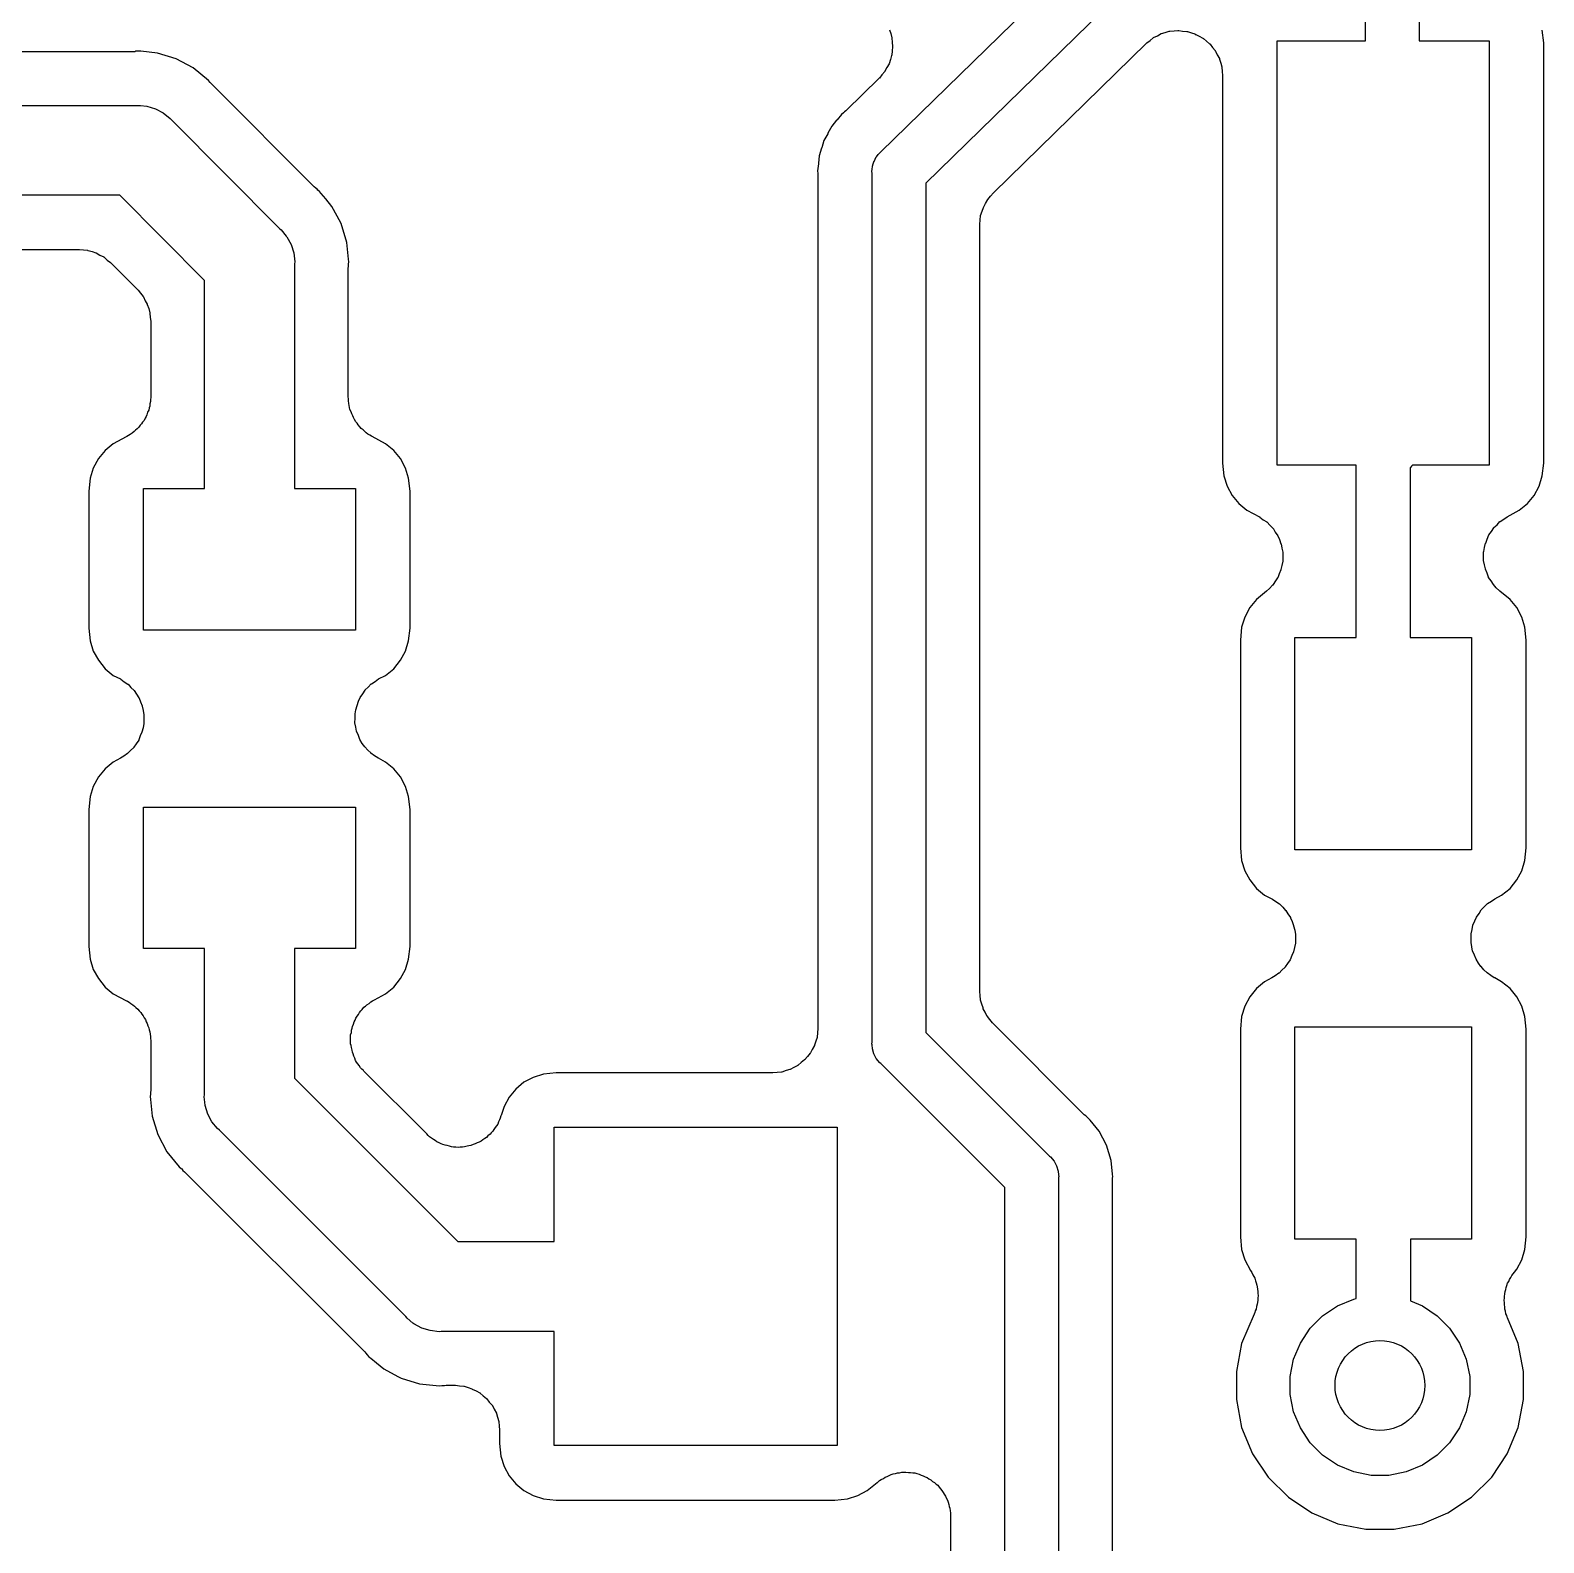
# Model space of a CAD drawing. Extents: x 98.9 to 141.5, y -118.8 to -76.2.
# Drawn here: x 125.519 to 129.798, y -106.674 to -102.4 of the extents above; entities that cross this region are included whole.
import ezdxf

# ---------------------------------------------------------------- set-up
doc = ezdxf.new("R2010")
doc.units = 0
doc.layers.add('BLACK', color=7, linetype='CONTINUOUS')

msp = doc.modelspace()

# ---------------------------------------------------------------- linework, layer by layer
at = {"layer": 'BLACK', "linetype": 'CONTINUOUS'}
for p, q in [((127.924, -102.743), (129.074, -101.62)), ((129.201, -101.709), (128.051, -102.832)), ((129.294, -102.429), (129.294, -102.086)), ((129.446, -102.114), (129.446, -102.429)), ((127.948, -102.398), (127.952, -102.409)), ((127.952, -102.409), (127.955, -102.421)), ((127.955, -102.421), (127.955, -102.421)), ((127.955, -102.421), (127.955, -102.422)), ((127.955, -102.422), (127.956, -102.433)), ((127.956, -102.433), (127.957, -102.445)), ((128.676, -102.435), (128.685, -102.428)), ((128.685, -102.428), (128.694, -102.421)), ((128.694, -102.421), (128.695, -102.42)), ((128.695, -102.42), (128.706, -102.415)), ((128.695, -102.42), (128.695, -102.42)), ((128.706, -102.415), (128.716, -102.409)), ((128.716, -102.409), (128.717, -102.409)), ((128.717, -102.409), (128.728, -102.406)), ((128.717, -102.409), (128.717, -102.409)), ((128.728, -102.406), (128.739, -102.402)), ((128.739, -102.402), (128.74, -102.402)), ((128.74, -102.402), (128.741, -102.402)), ((128.741, -102.402), (128.753, -102.401)), ((128.753, -102.401), (128.764, -102.4)), ((128.764, -102.4), (128.765, -102.4)), ((128.765, -102.4), (128.766, -102.4)), ((128.766, -102.4), (128.777, -102.402)), ((128.777, -102.402), (128.789, -102.403)), ((128.789, -102.403), (128.79, -102.403)), ((128.79, -102.403), (128.791, -102.403)), ((128.791, -102.403), (128.802, -102.407)), ((128.802, -102.407), (128.812, -102.41)), ((128.812, -102.41), (128.813, -102.411)), ((128.813, -102.411), (128.814, -102.411)), ((128.814, -102.411), (128.824, -102.416)), ((128.824, -102.416), (128.834, -102.422)), ((128.834, -102.422), (128.835, -102.423)), ((128.835, -102.423), (128.836, -102.423)), ((128.836, -102.423), (128.845, -102.43)), ((128.845, -102.43), (128.853, -102.438)), ((129.044, -103.629), (129.044, -102.429)), ((129.044, -102.429), (129.294, -102.429)), ((129.446, -102.429), (129.644, -102.429)), ((129.644, -102.429), (129.644, -103.629)), ((129.798, -102.435), (129.794, -102.399)), ((125.804, -102.46), (124.524, -102.46)), ((125.81, -102.46), (125.804, -102.46)), ((125.815, -102.46), (125.81, -102.46)), ((125.817, -102.459), (125.815, -102.46)), ((125.824, -102.459), (125.817, -102.459)), ((125.832, -102.459), (125.824, -102.459)), ((125.879, -102.464), (125.832, -102.459)), ((125.832, -102.459), (125.832, -102.459)), ((125.932, -102.48), (125.879, -102.464)), ((127.954, -102.471), (127.951, -102.482)), ((127.955, -102.47), (127.954, -102.471)), ((127.956, -102.458), (127.955, -102.47)), ((127.955, -102.47), (127.955, -102.47)), ((127.957, -102.446), (127.956, -102.458)), ((127.957, -102.445), (127.957, -102.446)), ((127.957, -102.446), (127.957, -102.446)), ((128.242, -102.859), (128.675, -102.436)), ((128.675, -102.436), (128.676, -102.435)), ((128.853, -102.438), (128.854, -102.438)), ((128.854, -102.438), (128.855, -102.439)), ((128.855, -102.439), (128.862, -102.448)), ((128.862, -102.448), (128.869, -102.457)), ((128.869, -102.457), (128.869, -102.458)), ((128.869, -102.458), (128.87, -102.459)), ((128.87, -102.459), (128.875, -102.469)), ((128.875, -102.469), (128.881, -102.479)), ((129.798, -103.623), (129.798, -102.435)), ((125.98, -102.506), (125.932, -102.48)), ((126.023, -102.541), (125.98, -102.506)), ((127.935, -102.516), (127.927, -102.525)), ((127.941, -102.505), (127.935, -102.515)), ((127.935, -102.515), (127.935, -102.516)), ((127.935, -102.516), (127.935, -102.516)), ((127.947, -102.494), (127.941, -102.505)), ((127.951, -102.482), (127.947, -102.494)), ((127.947, -102.494), (127.947, -102.494)), ((127.947, -102.494), (127.947, -102.494)), ((128.881, -102.479), (128.881, -102.48)), ((128.881, -102.48), (128.881, -102.481)), ((128.881, -102.481), (128.885, -102.492)), ((128.885, -102.492), (128.888, -102.503)), ((128.888, -102.503), (128.888, -102.503)), ((128.888, -102.503), (128.888, -102.504)), ((128.888, -102.504), (128.889, -102.516)), ((128.889, -102.516), (128.89, -102.527)), ((126.028, -102.547), (126.023, -102.541)), ((126.032, -102.551), (126.028, -102.547)), ((126.035, -102.555), (126.032, -102.551)), ((126.036, -102.556), (126.035, -102.555)), ((126.322, -102.842), (126.036, -102.556)), ((127.919, -102.535), (127.826, -102.626)), ((127.92, -102.535), (127.919, -102.535)), ((127.919, -102.535), (127.919, -102.535)), ((127.927, -102.525), (127.92, -102.535)), ((128.89, -102.527), (128.89, -103.623)), ((124.244, -102.612), (125.818, -102.612)), ((125.818, -102.612), (125.824, -102.612)), ((125.824, -102.612), (125.831, -102.612)), ((125.831, -102.612), (125.849, -102.614)), ((125.849, -102.614), (125.873, -102.622)), ((125.873, -102.622), (125.895, -102.633)), ((125.895, -102.633), (125.915, -102.649)), ((127.813, -102.638), (127.8, -102.653)), ((127.818, -102.633), (127.813, -102.638)), ((127.821, -102.63), (127.818, -102.633)), ((127.825, -102.627), (127.821, -102.63)), ((127.826, -102.626), (127.825, -102.627)), ((125.915, -102.649), (125.919, -102.654)), ((125.919, -102.654), (126.224, -102.96)), ((127.785, -102.671), (127.774, -102.69)), ((127.774, -102.69), (127.774, -102.692)), ((127.799, -102.654), (127.785, -102.671)), ((127.8, -102.653), (127.799, -102.654)), ((127.799, -102.654), (127.799, -102.654)), ((127.757, -102.732), (127.756, -102.733)), ((127.763, -102.711), (127.757, -102.732)), ((127.774, -102.692), (127.763, -102.711)), ((127.774, -102.692), (127.774, -102.692)), ((127.75, -102.754), (127.748, -102.775)), ((127.748, -102.775), (127.748, -102.777)), ((127.756, -102.733), (127.75, -102.754)), ((127.756, -102.733), (127.756, -102.733)), ((127.902, -102.777), (127.904, -102.771)), ((127.904, -102.771), (127.904, -102.77)), ((127.904, -102.77), (127.905, -102.77)), ((127.905, -102.77), (127.908, -102.764)), ((127.908, -102.764), (127.911, -102.757)), ((127.911, -102.757), (127.912, -102.757)), ((127.912, -102.757), (127.916, -102.751)), ((127.912, -102.757), (127.912, -102.757)), ((127.916, -102.751), (127.921, -102.746)), ((127.921, -102.746), (127.924, -102.743)), ((127.748, -102.777), (127.745, -102.797)), ((127.745, -102.797), (127.746, -102.804)), ((127.746, -102.804), (127.746, -102.806)), ((127.746, -102.806), (127.746, -102.811)), ((127.746, -102.811), (127.746, -102.815)), ((127.746, -102.815), (127.746, -105.219)), ((127.748, -102.777), (127.748, -102.777)), ((127.898, -102.799), (127.899, -102.792)), ((127.899, -102.803), (127.898, -102.799)), ((127.899, -102.792), (127.9, -102.785)), ((127.899, -105.26), (127.899, -102.803)), ((127.9, -102.784), (127.902, -102.777)), ((127.9, -102.785), (127.9, -102.784)), ((127.9, -102.785), (127.9, -102.785)), ((126.327, -102.846), (126.322, -102.842)), ((126.33, -102.849), (126.327, -102.846)), ((126.332, -102.851), (126.33, -102.849)), ((126.337, -102.855), (126.332, -102.851)), ((126.342, -102.861), (126.337, -102.855)), ((126.355, -102.876), (126.342, -102.861)), ((126.342, -102.861), (126.342, -102.861)), ((128.051, -102.832), (128.051, -105.232)), ((128.234, -102.868), (128.242, -102.859)), ((128.242, -102.859), (128.242, -102.859)), ((128.242, -102.859), (128.242, -102.859)), ((125.772, -102.866), (124.244, -102.866)), ((126.012, -103.107), (125.772, -102.866)), ((126.372, -102.898), (126.355, -102.876)), ((126.355, -102.876), (126.355, -102.876)), ((126.387, -102.925), (126.372, -102.898)), ((128.21, -102.911), (128.214, -102.9)), ((128.214, -102.9), (128.22, -102.889)), ((128.214, -102.9), (128.214, -102.9)), ((128.214, -102.9), (128.214, -102.9)), ((128.22, -102.889), (128.226, -102.878)), ((128.226, -102.878), (128.234, -102.868)), ((128.226, -102.878), (128.226, -102.878)), ((128.226, -102.878), (128.226, -102.878)), ((126.398, -102.946), (126.387, -102.925)), ((126.387, -102.925), (126.387, -102.925)), ((126.414, -102.999), (126.398, -102.946)), ((128.204, -102.948), (128.205, -102.936)), ((128.205, -102.936), (128.206, -102.923)), ((128.206, -102.923), (128.21, -102.911)), ((128.206, -102.923), (128.206, -102.923)), ((128.206, -102.923), (128.206, -102.923)), ((126.224, -102.96), (126.229, -102.964)), ((126.229, -102.964), (126.243, -102.981)), ((126.243, -102.981), (126.245, -102.983)), ((126.245, -102.983), (126.257, -103.005)), ((128.204, -102.95), (128.204, -102.948)), ((128.204, -102.948), (128.204, -102.948)), ((128.204, -102.948), (128.204, -102.948)), ((128.204, -105.116), (128.204, -102.95)), ((124.357, -103.019), (125.656, -103.019)), ((125.656, -103.019), (125.657, -103.019)), ((125.657, -103.019), (125.657, -103.019)), ((125.657, -103.019), (125.657, -103.019)), ((125.657, -103.019), (125.658, -103.019)), ((125.658, -103.019), (125.67, -103.02)), ((125.67, -103.02), (125.681, -103.021)), ((125.681, -103.021), (125.682, -103.022)), ((125.682, -103.022), (125.683, -103.022)), ((125.683, -103.022), (125.694, -103.025)), ((125.694, -103.025), (125.705, -103.029)), ((125.705, -103.029), (125.705, -103.029)), ((125.705, -103.029), (125.706, -103.029)), ((125.706, -103.029), (125.716, -103.035)), ((126.257, -103.005), (126.264, -103.029)), ((126.264, -103.029), (126.267, -103.054)), ((126.419, -103.046), (126.414, -102.999)), ((125.716, -103.035), (125.727, -103.04)), ((125.727, -103.04), (125.727, -103.041)), ((125.727, -103.041), (125.728, -103.041)), ((125.728, -103.041), (125.737, -103.049)), ((125.737, -103.049), (125.746, -103.056)), ((125.746, -103.056), (125.822, -103.132)), ((126.267, -103.054), (126.266, -103.06)), ((126.266, -103.06), (126.266, -103.695)), ((126.418, -103.072), (126.419, -103.067)), ((126.418, -103.074), (126.418, -103.072)), ((126.418, -103.436), (126.418, -103.074)), ((126.42, -103.054), (126.419, -103.046)), ((126.419, -103.046), (126.419, -103.046)), ((126.419, -103.061), (126.42, -103.054)), ((126.419, -103.067), (126.419, -103.061)), ((126.012, -103.695), (126.012, -103.107)), ((125.822, -103.132), (125.823, -103.133)), ((125.823, -103.133), (125.823, -103.133)), ((125.823, -103.133), (125.823, -103.133)), ((125.823, -103.133), (125.824, -103.134)), ((125.824, -103.134), (125.831, -103.143)), ((125.831, -103.143), (125.838, -103.152)), ((125.838, -103.152), (125.839, -103.153)), ((125.839, -103.153), (125.839, -103.153)), ((125.839, -103.153), (125.844, -103.164)), ((125.844, -103.164), (125.85, -103.174)), ((125.85, -103.174), (125.85, -103.174)), ((125.85, -103.174), (125.85, -103.175)), ((125.85, -103.175), (125.854, -103.186)), ((125.854, -103.186), (125.857, -103.198)), ((125.857, -103.198), (125.857, -103.198)), ((125.857, -103.198), (125.857, -103.199)), ((125.857, -103.199), (125.858, -103.211)), ((125.858, -103.211), (125.86, -103.222)), ((125.86, -103.222), (125.86, -103.436)), ((125.859, -103.449), (125.857, -103.455)), ((125.857, -103.455), (125.857, -103.462)), ((125.86, -103.437), (125.859, -103.443)), ((125.859, -103.443), (125.859, -103.449)), ((125.86, -103.436), (125.86, -103.437)), ((126.419, -103.441), (126.418, -103.436)), ((126.419, -103.447), (126.419, -103.441)), ((126.42, -103.454), (126.419, -103.447)), ((126.421, -103.46), (126.42, -103.454)), ((126.422, -103.466), (126.421, -103.46)), ((125.841, -103.502), (125.837, -103.507)), ((125.844, -103.496), (125.841, -103.502)), ((125.847, -103.491), (125.844, -103.496)), ((125.849, -103.486), (125.847, -103.491)), ((125.851, -103.479), (125.849, -103.486)), ((125.854, -103.473), (125.851, -103.479)), ((125.855, -103.467), (125.854, -103.473)), ((125.857, -103.462), (125.855, -103.467)), ((126.423, -103.471), (126.422, -103.466)), ((126.426, -103.478), (126.423, -103.471)), ((126.428, -103.484), (126.426, -103.478)), ((126.431, -103.489), (126.428, -103.484)), ((126.433, -103.494), (126.431, -103.489)), ((126.436, -103.5), (126.433, -103.494)), ((126.44, -103.506), (126.436, -103.5)), ((125.797, -103.545), (125.792, -103.548)), ((125.802, -103.542), (125.797, -103.545)), ((125.807, -103.538), (125.802, -103.542)), ((125.813, -103.534), (125.807, -103.538)), ((125.817, -103.53), (125.813, -103.534)), ((125.821, -103.526), (125.817, -103.53)), ((125.826, -103.521), (125.821, -103.526)), ((125.83, -103.516), (125.826, -103.521)), ((125.834, -103.512), (125.83, -103.516)), ((125.837, -103.507), (125.834, -103.512)), ((126.443, -103.51), (126.44, -103.506)), ((126.446, -103.515), (126.443, -103.51)), ((126.451, -103.52), (126.446, -103.515)), ((126.455, -103.525), (126.451, -103.52)), ((126.46, -103.529), (126.455, -103.525)), ((126.464, -103.533), (126.46, -103.529)), ((126.469, -103.537), (126.464, -103.533)), ((126.474, -103.541), (126.469, -103.537)), ((126.479, -103.544), (126.474, -103.541)), ((126.484, -103.547), (126.479, -103.544)), ((125.731, -103.587), (125.712, -103.61)), ((125.754, -103.568), (125.731, -103.587)), ((125.79, -103.549), (125.754, -103.568)), ((125.792, -103.548), (125.79, -103.549)), ((126.486, -103.548), (126.484, -103.547)), ((126.524, -103.568), (126.486, -103.548)), ((126.486, -103.548), (126.486, -103.548)), ((126.547, -103.587), (126.524, -103.568)), ((126.566, -103.61), (126.547, -103.587)), ((125.712, -103.61), (125.697, -103.637)), ((126.58, -103.637), (126.566, -103.61)), ((128.89, -103.623), (128.894, -103.659)), ((129.268, -103.629), (129.044, -103.629)), ((129.268, -104.116), (129.268, -103.629)), ((129.427, -103.629), (129.424, -103.632)), ((129.644, -103.629), (129.427, -103.629)), ((129.794, -103.659), (129.798, -103.623)), ((125.689, -103.665), (125.685, -103.702)), ((125.697, -103.637), (125.689, -103.665)), ((126.589, -103.665), (126.58, -103.637)), ((126.593, -103.702), (126.589, -103.665)), ((128.894, -103.659), (128.903, -103.688)), ((129.421, -103.635), (129.42, -103.636)), ((129.42, -103.636), (129.42, -104.116)), ((129.424, -103.632), (129.421, -103.635)), ((129.785, -103.688), (129.794, -103.659)), ((125.685, -103.702), (125.685, -104.089)), ((125.839, -104.095), (125.839, -103.695)), ((125.839, -103.695), (126.012, -103.695)), ((126.266, -103.695), (126.439, -103.695)), ((126.439, -103.695), (126.439, -104.095)), ((126.593, -104.089), (126.593, -103.702)), ((128.903, -103.688), (128.917, -103.714)), ((128.917, -103.714), (128.936, -103.737)), ((129.752, -103.737), (129.771, -103.714)), ((129.771, -103.714), (129.785, -103.688)), ((128.936, -103.737), (128.959, -103.756)), ((128.959, -103.756), (128.994, -103.775)), ((129.695, -103.775), (129.729, -103.756)), ((129.729, -103.756), (129.752, -103.737)), ((128.994, -103.775), (128.995, -103.775)), ((128.995, -103.775), (128.995, -103.775)), ((128.995, -103.775), (128.995, -103.775)), ((128.995, -103.775), (128.995, -103.776)), ((128.995, -103.776), (129.005, -103.783)), ((129.005, -103.783), (129.015, -103.789)), ((129.015, -103.789), (129.015, -103.79)), ((129.015, -103.79), (129.016, -103.79)), ((129.016, -103.79), (129.024, -103.798)), ((129.024, -103.798), (129.032, -103.807)), ((129.657, -103.805), (129.666, -103.797)), ((129.666, -103.797), (129.674, -103.788)), ((129.674, -103.788), (129.675, -103.788)), ((129.675, -103.788), (129.685, -103.781)), ((129.675, -103.788), (129.675, -103.788)), ((129.685, -103.781), (129.695, -103.775)), ((129.032, -103.807), (129.033, -103.807)), ((129.033, -103.807), (129.033, -103.807)), ((129.033, -103.807), (129.039, -103.818)), ((129.039, -103.818), (129.046, -103.828)), ((129.046, -103.828), (129.046, -103.828)), ((129.046, -103.828), (129.046, -103.828)), ((129.046, -103.828), (129.051, -103.839)), ((129.051, -103.839), (129.055, -103.851)), ((129.634, -103.849), (129.638, -103.838)), ((129.638, -103.838), (129.643, -103.826)), ((129.643, -103.826), (129.65, -103.816)), ((129.643, -103.826), (129.643, -103.826)), ((129.643, -103.826), (129.643, -103.826)), ((129.65, -103.816), (129.657, -103.806)), ((129.657, -103.806), (129.657, -103.805)), ((129.657, -103.806), (129.657, -103.806)), ((129.055, -103.851), (129.055, -103.851)), ((129.055, -103.851), (129.056, -103.851)), ((129.056, -103.851), (129.058, -103.863)), ((129.058, -103.863), (129.06, -103.875)), ((129.06, -103.875), (129.06, -103.875)), ((129.06, -103.875), (129.06, -103.876)), ((129.06, -103.876), (129.06, -103.888)), ((129.06, -103.888), (129.06, -103.9)), ((129.628, -103.874), (129.629, -103.873)), ((129.628, -103.886), (129.628, -103.874)), ((129.628, -103.898), (129.628, -103.886)), ((129.629, -103.873), (129.631, -103.861)), ((129.629, -103.873), (129.629, -103.873)), ((129.631, -103.861), (129.633, -103.849)), ((129.633, -103.849), (129.634, -103.849)), ((129.634, -103.849), (129.634, -103.849)), ((129.055, -103.925), (129.05, -103.936)), ((129.058, -103.912), (129.055, -103.924)), ((129.055, -103.924), (129.055, -103.924)), ((129.055, -103.924), (129.055, -103.925)), ((129.06, -103.9), (129.058, -103.912)), ((129.06, -103.9), (129.06, -103.9)), ((129.06, -103.9), (129.06, -103.9)), ((129.631, -103.91), (129.628, -103.898)), ((129.628, -103.898), (129.628, -103.898)), ((129.628, -103.898), (129.628, -103.898)), ((129.633, -103.922), (129.631, -103.91)), ((129.633, -103.923), (129.633, -103.922)), ((129.633, -103.922), (129.633, -103.922)), ((129.638, -103.934), (129.633, -103.923)), ((129.031, -103.968), (129.023, -103.977)), ((129.032, -103.968), (129.031, -103.968)), ((129.038, -103.958), (129.032, -103.968)), ((129.032, -103.968), (129.032, -103.968)), ((129.045, -103.947), (129.038, -103.958)), ((129.046, -103.947), (129.045, -103.947)), ((129.045, -103.947), (129.045, -103.947)), ((129.05, -103.936), (129.046, -103.947)), ((129.642, -103.945), (129.638, -103.934)), ((129.642, -103.946), (129.642, -103.945)), ((129.642, -103.945), (129.642, -103.945)), ((129.649, -103.956), (129.642, -103.946)), ((129.656, -103.966), (129.649, -103.956)), ((129.664, -103.975), (129.656, -103.966)), ((129.656, -103.966), (129.656, -103.966)), ((129.656, -103.966), (129.656, -103.966)), ((128.986, -104.008), (128.967, -104.031)), ((129.014, -103.985), (128.986, -104.008)), ((129.023, -103.977), (129.014, -103.985)), ((129.673, -103.984), (129.664, -103.975)), ((129.674, -103.985), (129.673, -103.984)), ((129.673, -103.984), (129.673, -103.984)), ((129.673, -103.984), (129.673, -103.984)), ((129.673, -103.984), (129.673, -103.984)), ((129.703, -104.008), (129.674, -103.985)), ((129.722, -104.031), (129.703, -104.008)), ((128.953, -104.058), (128.944, -104.087)), ((128.967, -104.031), (128.953, -104.058)), ((129.736, -104.058), (129.722, -104.031)), ((129.745, -104.087), (129.736, -104.058)), ((125.685, -104.089), (125.689, -104.125)), ((126.439, -104.095), (125.839, -104.095)), ((126.589, -104.125), (126.593, -104.089)), ((128.944, -104.087), (128.941, -104.123)), ((129.748, -104.123), (129.745, -104.087)), ((125.689, -104.125), (125.697, -104.154)), ((126.58, -104.154), (126.589, -104.125)), ((128.941, -104.123), (128.941, -104.71)), ((129.094, -104.716), (129.094, -104.116)), ((129.094, -104.116), (129.268, -104.116)), ((129.42, -104.116), (129.594, -104.116)), ((129.594, -104.116), (129.594, -104.716)), ((129.748, -104.71), (129.748, -104.123)), ((125.697, -104.154), (125.712, -104.18)), ((125.712, -104.18), (125.731, -104.204)), ((126.547, -104.204), (126.566, -104.18)), ((126.566, -104.18), (126.58, -104.154)), ((125.731, -104.204), (125.754, -104.223)), ((125.754, -104.223), (125.774, -104.233)), ((126.504, -104.233), (126.524, -104.223)), ((126.524, -104.223), (126.547, -104.204)), ((125.774, -104.233), (125.775, -104.234)), ((125.775, -104.234), (125.775, -104.234)), ((125.775, -104.234), (125.775, -104.234)), ((125.775, -104.234), (125.775, -104.234)), ((125.775, -104.234), (125.785, -104.241)), ((125.785, -104.241), (125.795, -104.248)), ((125.795, -104.248), (125.796, -104.248)), ((125.796, -104.248), (125.796, -104.248)), ((125.796, -104.248), (125.804, -104.257)), ((125.804, -104.257), (125.813, -104.266)), ((125.813, -104.266), (125.813, -104.266)), ((125.813, -104.266), (125.813, -104.266)), ((125.813, -104.266), (125.82, -104.276)), ((126.459, -104.275), (126.466, -104.265)), ((126.466, -104.264), (126.475, -104.256)), ((126.466, -104.265), (126.466, -104.264)), ((126.466, -104.264), (126.466, -104.264)), ((126.475, -104.256), (126.483, -104.247)), ((126.483, -104.247), (126.484, -104.247)), ((126.484, -104.247), (126.494, -104.24)), ((126.484, -104.247), (126.484, -104.247)), ((126.494, -104.24), (126.504, -104.233)), ((125.82, -104.276), (125.826, -104.286)), ((125.826, -104.286), (125.826, -104.287)), ((125.826, -104.287), (125.827, -104.287)), ((125.827, -104.287), (125.831, -104.298)), ((125.831, -104.298), (125.836, -104.309)), ((125.836, -104.309), (125.836, -104.309)), ((125.836, -104.309), (125.836, -104.31)), ((125.836, -104.31), (125.838, -104.322)), ((126.44, -104.32), (126.443, -104.308)), ((126.443, -104.308), (126.447, -104.296)), ((126.443, -104.308), (126.443, -104.308)), ((126.443, -104.308), (126.443, -104.308)), ((126.447, -104.296), (126.452, -104.285)), ((126.452, -104.285), (126.459, -104.275)), ((126.452, -104.285), (126.452, -104.285)), ((126.452, -104.285), (126.452, -104.285)), ((125.838, -104.322), (125.84, -104.334)), ((125.84, -104.334), (125.84, -104.334)), ((125.84, -104.334), (125.84, -104.334)), ((125.84, -104.334), (125.84, -104.346)), ((125.84, -104.346), (125.84, -104.358)), ((125.84, -104.358), (125.84, -104.359)), ((126.437, -104.357), (126.438, -104.344)), ((126.44, -104.369), (126.437, -104.357)), ((126.437, -104.357), (126.437, -104.357)), ((126.437, -104.357), (126.437, -104.357)), ((126.438, -104.332), (126.44, -104.32)), ((126.438, -104.344), (126.438, -104.332)), ((126.438, -104.332), (126.438, -104.332)), ((126.438, -104.332), (126.438, -104.332)), ((125.83, -104.394), (125.826, -104.405)), ((125.835, -104.383), (125.83, -104.394)), ((125.838, -104.371), (125.835, -104.383)), ((125.835, -104.383), (125.835, -104.383)), ((125.835, -104.383), (125.835, -104.383)), ((125.84, -104.359), (125.838, -104.371)), ((125.84, -104.359), (125.84, -104.359)), ((126.442, -104.381), (126.44, -104.369)), ((126.447, -104.393), (126.442, -104.381)), ((126.442, -104.381), (126.442, -104.381)), ((126.442, -104.381), (126.442, -104.381)), ((126.451, -104.404), (126.447, -104.393)), ((125.794, -104.444), (125.784, -104.451)), ((125.803, -104.435), (125.794, -104.444)), ((125.794, -104.444), (125.794, -104.444)), ((125.794, -104.444), (125.794, -104.444)), ((125.812, -104.427), (125.803, -104.435)), ((125.819, -104.416), (125.812, -104.426)), ((125.812, -104.426), (125.812, -104.426)), ((125.812, -104.426), (125.812, -104.427)), ((125.826, -104.406), (125.819, -104.416)), ((125.826, -104.405), (125.826, -104.406)), ((125.826, -104.406), (125.826, -104.406)), ((126.458, -104.415), (126.451, -104.404)), ((126.451, -104.404), (126.451, -104.404)), ((126.451, -104.404), (126.451, -104.404)), ((126.465, -104.425), (126.458, -104.415)), ((126.474, -104.434), (126.465, -104.425)), ((126.465, -104.425), (126.465, -104.425)), ((126.465, -104.425), (126.465, -104.425)), ((126.482, -104.442), (126.474, -104.434)), ((126.482, -104.443), (126.482, -104.442)), ((126.492, -104.45), (126.482, -104.443)), ((126.482, -104.443), (126.482, -104.443)), ((125.731, -104.487), (125.712, -104.51)), ((125.754, -104.468), (125.731, -104.487)), ((125.774, -104.457), (125.754, -104.468)), ((125.784, -104.451), (125.774, -104.457)), ((126.502, -104.456), (126.492, -104.45)), ((126.503, -104.457), (126.502, -104.456)), ((126.504, -104.457), (126.503, -104.457)), ((126.503, -104.457), (126.503, -104.457)), ((126.503, -104.457), (126.503, -104.457)), ((126.524, -104.468), (126.504, -104.457)), ((126.547, -104.487), (126.524, -104.468)), ((126.566, -104.51), (126.547, -104.487)), ((125.712, -104.51), (125.697, -104.537)), ((126.58, -104.537), (126.566, -104.51)), ((125.689, -104.565), (125.685, -104.602)), ((125.697, -104.537), (125.689, -104.565)), ((126.589, -104.565), (126.58, -104.537)), ((126.593, -104.602), (126.589, -104.565)), ((125.685, -104.602), (125.685, -104.989)), ((125.839, -104.995), (125.839, -104.595)), ((125.839, -104.595), (126.439, -104.595)), ((126.439, -104.595), (126.439, -104.995)), ((126.593, -104.989), (126.593, -104.602)), ((128.941, -104.71), (128.944, -104.746)), ((129.594, -104.716), (129.094, -104.716)), ((129.745, -104.746), (129.748, -104.71)), ((128.944, -104.746), (128.953, -104.775)), ((128.953, -104.775), (128.967, -104.801)), ((129.722, -104.801), (129.736, -104.775)), ((129.736, -104.775), (129.745, -104.746)), ((128.967, -104.801), (128.986, -104.825)), ((128.986, -104.825), (129.009, -104.844)), ((129.679, -104.844), (129.703, -104.825)), ((129.703, -104.825), (129.722, -104.801)), ((129.009, -104.844), (129.029, -104.854)), ((129.029, -104.854), (129.03, -104.855)), ((129.03, -104.855), (129.03, -104.855)), ((129.03, -104.855), (129.03, -104.855)), ((129.03, -104.855), (129.031, -104.855)), ((129.031, -104.855), (129.041, -104.862)), ((129.041, -104.862), (129.051, -104.869)), ((129.051, -104.869), (129.051, -104.869)), ((129.051, -104.869), (129.051, -104.869)), ((129.051, -104.869), (129.06, -104.878)), ((129.63, -104.877), (129.639, -104.868)), ((129.639, -104.868), (129.65, -104.861)), ((129.639, -104.868), (129.639, -104.868)), ((129.639, -104.868), (129.639, -104.868)), ((129.65, -104.861), (129.66, -104.854)), ((129.66, -104.854), (129.679, -104.844)), ((129.06, -104.878), (129.068, -104.887)), ((129.068, -104.887), (129.068, -104.887)), ((129.068, -104.887), (129.069, -104.887)), ((129.069, -104.887), (129.075, -104.897)), ((129.075, -104.897), (129.082, -104.907)), ((129.082, -104.907), (129.082, -104.908)), ((129.082, -104.908), (129.082, -104.908)), ((129.082, -104.908), (129.087, -104.919)), ((129.603, -104.917), (129.608, -104.906)), ((129.608, -104.906), (129.615, -104.896)), ((129.608, -104.906), (129.608, -104.906)), ((129.608, -104.906), (129.608, -104.906)), ((129.615, -104.896), (129.621, -104.886)), ((129.621, -104.886), (129.622, -104.885)), ((129.622, -104.885), (129.63, -104.877)), ((129.622, -104.885), (129.622, -104.885)), ((129.087, -104.919), (129.091, -104.93)), ((129.091, -104.93), (129.091, -104.931)), ((129.091, -104.931), (129.091, -104.931)), ((129.091, -104.931), (129.094, -104.943)), ((129.094, -104.943), (129.096, -104.955)), ((129.096, -104.955), (129.096, -104.955)), ((129.096, -104.955), (129.096, -104.955)), ((129.096, -104.955), (129.096, -104.967)), ((129.593, -104.953), (129.596, -104.941)), ((129.593, -104.966), (129.593, -104.953)), ((129.593, -104.953), (129.593, -104.953)), ((129.593, -104.953), (129.593, -104.953)), ((129.596, -104.941), (129.598, -104.929)), ((129.598, -104.929), (129.603, -104.917)), ((129.598, -104.929), (129.598, -104.929)), ((129.598, -104.929), (129.598, -104.929)), ((125.685, -104.989), (125.689, -105.025)), ((126.012, -104.995), (125.839, -104.995)), ((126.012, -105.408), (126.012, -104.995)), ((126.439, -104.995), (126.266, -104.995)), ((126.266, -104.995), (126.266, -105.361)), ((126.589, -105.025), (126.593, -104.989)), ((129.093, -104.992), (129.091, -105.004)), ((129.096, -104.98), (129.093, -104.992)), ((129.096, -104.967), (129.096, -104.979)), ((129.096, -104.979), (129.096, -104.98)), ((129.096, -104.98), (129.096, -104.98)), ((129.593, -104.978), (129.593, -104.966)), ((129.595, -104.99), (129.593, -104.978)), ((129.593, -104.978), (129.593, -104.978)), ((129.593, -104.978), (129.593, -104.978)), ((129.597, -105.002), (129.595, -104.99)), ((125.689, -105.025), (125.697, -105.054)), ((126.58, -105.054), (126.589, -105.025)), ((129.074, -105.037), (129.067, -105.047)), ((129.081, -105.027), (129.074, -105.037)), ((129.086, -105.015), (129.081, -105.027)), ((129.081, -105.027), (129.081, -105.027)), ((129.081, -105.027), (129.081, -105.027)), ((129.091, -105.004), (129.086, -105.015)), ((129.091, -105.004), (129.091, -105.004)), ((129.091, -105.004), (129.091, -105.004)), ((129.598, -105.002), (129.597, -105.002)), ((129.598, -105.003), (129.598, -105.002)), ((129.602, -105.014), (129.598, -105.003)), ((129.607, -105.025), (129.602, -105.014)), ((129.614, -105.036), (129.607, -105.025)), ((129.607, -105.025), (129.607, -105.025)), ((129.607, -105.025), (129.607, -105.025)), ((129.62, -105.046), (129.614, -105.036)), ((125.697, -105.054), (125.712, -105.08)), ((125.712, -105.08), (125.731, -105.104)), ((126.547, -105.104), (126.566, -105.08)), ((126.566, -105.08), (126.58, -105.054)), ((129.029, -105.078), (129.009, -105.089)), ((129.039, -105.072), (129.029, -105.078)), ((129.049, -105.065), (129.039, -105.072)), ((129.05, -105.065), (129.049, -105.065)), ((129.058, -105.056), (129.05, -105.065)), ((129.05, -105.065), (129.05, -105.065)), ((129.067, -105.048), (129.058, -105.056)), ((129.067, -105.047), (129.067, -105.047)), ((129.067, -105.047), (129.067, -105.048)), ((129.621, -105.046), (129.62, -105.046)), ((129.62, -105.046), (129.62, -105.046)), ((129.629, -105.055), (129.621, -105.046)), ((129.638, -105.064), (129.629, -105.055)), ((129.648, -105.071), (129.638, -105.064)), ((129.638, -105.064), (129.638, -105.064)), ((129.638, -105.064), (129.638, -105.064)), ((129.658, -105.078), (129.648, -105.071)), ((129.66, -105.078), (129.658, -105.078)), ((129.658, -105.078), (129.658, -105.078)), ((129.658, -105.078), (129.658, -105.078)), ((129.658, -105.078), (129.658, -105.078)), ((129.679, -105.089), (129.66, -105.078)), ((125.731, -105.104), (125.754, -105.123)), ((125.754, -105.123), (125.791, -105.143)), ((126.492, -105.14), (126.524, -105.123)), ((126.524, -105.123), (126.547, -105.104)), ((128.205, -105.128), (128.204, -105.116)), ((128.206, -105.14), (128.205, -105.128)), ((128.986, -105.108), (128.967, -105.131)), ((129.009, -105.089), (128.986, -105.108)), ((129.703, -105.108), (129.679, -105.089)), ((129.722, -105.131), (129.703, -105.108)), ((125.791, -105.143), (125.792, -105.143)), ((125.792, -105.143), (125.794, -105.144)), ((125.794, -105.144), (125.799, -105.147)), ((125.799, -105.147), (125.804, -105.15)), ((125.804, -105.15), (125.809, -105.154)), ((125.809, -105.154), (125.814, -105.158)), ((125.814, -105.158), (125.818, -105.162)), ((125.818, -105.162), (125.823, -105.166)), ((125.823, -105.166), (125.827, -105.171)), ((125.827, -105.171), (125.832, -105.176)), ((126.45, -105.176), (126.454, -105.171)), ((126.454, -105.171), (126.458, -105.167)), ((126.458, -105.167), (126.462, -105.161)), ((126.462, -105.161), (126.467, -105.158)), ((126.467, -105.158), (126.471, -105.154)), ((126.471, -105.154), (126.477, -105.15)), ((126.477, -105.15), (126.482, -105.146)), ((126.482, -105.146), (126.487, -105.143)), ((126.487, -105.143), (126.492, -105.14)), ((128.206, -105.141), (128.206, -105.14)), ((128.206, -105.14), (128.206, -105.14)), ((128.209, -105.152), (128.206, -105.141)), ((128.213, -105.163), (128.209, -105.152)), ((128.213, -105.164), (128.213, -105.163)), ((128.213, -105.165), (128.213, -105.164)), ((128.219, -105.175), (128.213, -105.165)), ((128.953, -105.158), (128.944, -105.187)), ((128.967, -105.131), (128.953, -105.158)), ((129.736, -105.158), (129.722, -105.131)), ((129.745, -105.187), (129.736, -105.158)), ((125.832, -105.176), (125.835, -105.18)), ((125.835, -105.18), (125.838, -105.185)), ((125.838, -105.185), (125.841, -105.191)), ((125.841, -105.191), (125.845, -105.196)), ((125.845, -105.196), (125.847, -105.202)), ((125.847, -105.202), (125.85, -105.207)), ((125.85, -105.207), (125.852, -105.213)), ((125.852, -105.213), (125.854, -105.219)), ((126.43, -105.215), (126.433, -105.209)), ((126.433, -105.209), (126.435, -105.202)), ((126.435, -105.202), (126.438, -105.197)), ((126.438, -105.197), (126.44, -105.192)), ((126.44, -105.192), (126.443, -105.186)), ((126.443, -105.186), (126.447, -105.181)), ((126.447, -105.181), (126.45, -105.176)), ((128.224, -105.185), (128.219, -105.175)), ((128.225, -105.186), (128.224, -105.185)), ((128.225, -105.187), (128.225, -105.186)), ((128.232, -105.196), (128.225, -105.187)), ((128.24, -105.205), (128.232, -105.196)), ((128.24, -105.206), (128.24, -105.205)), ((128.241, -105.206), (128.24, -105.206)), ((128.24, -105.206), (128.24, -105.206)), ((128.499, -105.465), (128.241, -105.206)), ((128.241, -105.206), (128.241, -105.206)), ((128.944, -105.187), (128.941, -105.223)), ((129.748, -105.223), (129.745, -105.187)), ((125.854, -105.219), (125.855, -105.225)), ((125.855, -105.225), (125.857, -105.23)), ((125.857, -105.23), (125.858, -105.237)), ((125.858, -105.237), (125.859, -105.244)), ((125.859, -105.244), (125.859, -105.249)), ((125.859, -105.249), (125.86, -105.255)), ((125.86, -105.255), (125.86, -105.394)), ((126.425, -105.239), (126.427, -105.232)), ((126.425, -105.245), (126.425, -105.239)), ((126.425, -105.251), (126.425, -105.245)), ((126.425, -105.257), (126.425, -105.251)), ((126.425, -105.264), (126.425, -105.257)), ((126.427, -105.226), (126.429, -105.22)), ((126.427, -105.232), (126.427, -105.226)), ((126.429, -105.22), (126.43, -105.215)), ((127.74, -105.257), (127.736, -105.268)), ((127.744, -105.246), (127.74, -105.257)), ((127.745, -105.233), (127.744, -105.245)), ((127.744, -105.245), (127.744, -105.245)), ((127.744, -105.245), (127.744, -105.246)), ((127.746, -105.221), (127.745, -105.233)), ((127.746, -105.219), (127.746, -105.22)), ((127.746, -105.22), (127.746, -105.22)), ((127.746, -105.22), (127.746, -105.22)), ((127.746, -105.22), (127.746, -105.221)), ((128.051, -105.232), (128.401, -105.582)), ((128.941, -105.223), (128.941, -105.81)), ((129.094, -105.816), (129.094, -105.216)), ((129.094, -105.216), (129.594, -105.216)), ((129.594, -105.216), (129.594, -105.816)), ((129.748, -105.81), (129.748, -105.223)), ((126.426, -105.269), (126.425, -105.264)), ((126.427, -105.275), (126.426, -105.269)), ((126.429, -105.282), (126.427, -105.275)), ((126.43, -105.288), (126.429, -105.282)), ((126.432, -105.293), (126.43, -105.288)), ((126.434, -105.299), (126.432, -105.293)), ((126.437, -105.305), (126.434, -105.299)), ((127.717, -105.3), (127.709, -105.309)), ((127.724, -105.291), (127.717, -105.3)), ((127.725, -105.29), (127.724, -105.291)), ((127.724, -105.291), (127.724, -105.291)), ((127.73, -105.28), (127.725, -105.29)), ((127.736, -105.269), (127.73, -105.28)), ((127.736, -105.268), (127.736, -105.269)), ((127.736, -105.269), (127.736, -105.269)), ((127.898, -105.264), (127.899, -105.26)), ((127.899, -105.267), (127.898, -105.264)), ((127.9, -105.278), (127.899, -105.267)), ((127.899, -105.267), (127.899, -105.267)), ((127.904, -105.293), (127.9, -105.278)), ((127.911, -105.306), (127.904, -105.293)), ((126.439, -105.311), (126.437, -105.305)), ((126.442, -105.316), (126.439, -105.311)), ((126.445, -105.321), (126.442, -105.316)), ((126.449, -105.326), (126.445, -105.321)), ((126.453, -105.332), (126.449, -105.326)), ((126.457, -105.336), (126.453, -105.332)), ((126.461, -105.34), (126.457, -105.336)), ((126.462, -105.342), (126.461, -105.34)), ((126.64, -105.519), (126.462, -105.342)), ((127.656, -105.34), (127.644, -105.344)), ((127.667, -105.337), (127.656, -105.34)), ((127.668, -105.337), (127.667, -105.337)), ((127.667, -105.337), (127.667, -105.337)), ((127.678, -105.331), (127.668, -105.337)), ((127.689, -105.326), (127.678, -105.331)), ((127.69, -105.325), (127.689, -105.325)), ((127.689, -105.325), (127.689, -105.326)), ((127.699, -105.317), (127.69, -105.325)), ((127.708, -105.31), (127.699, -105.317)), ((127.709, -105.31), (127.708, -105.31)), ((127.709, -105.309), (127.709, -105.31)), ((127.921, -105.318), (127.911, -105.306)), ((127.924, -105.32), (127.921, -105.318)), ((128.274, -105.67), (127.924, -105.32)), ((126.266, -105.361), (126.728, -105.823)), ((126.915, -105.373), (126.892, -105.392)), ((126.941, -105.359), (126.915, -105.373)), ((126.97, -105.35), (126.941, -105.359)), ((127.006, -105.346), (126.97, -105.35)), ((127.619, -105.346), (127.006, -105.346)), ((127.631, -105.345), (127.619, -105.346)), ((127.643, -105.344), (127.631, -105.345)), ((127.644, -105.344), (127.643, -105.344)), ((127.644, -105.344), (127.644, -105.344)), ((125.859, -105.406), (125.858, -105.414)), ((125.858, -105.414), (125.859, -105.421)), ((125.86, -105.396), (125.859, -105.401)), ((125.859, -105.401), (125.859, -105.406)), ((125.859, -105.421), (125.859, -105.422)), ((125.859, -105.422), (125.864, -105.469)), ((125.86, -105.394), (125.86, -105.396)), ((126.011, -105.414), (126.012, -105.408)), ((126.013, -105.429), (126.011, -105.414)), ((126.873, -105.415), (126.859, -105.441)), ((126.892, -105.392), (126.873, -105.415)), ((125.864, -105.469), (125.88, -105.521)), ((126.014, -105.439), (126.013, -105.429)), ((126.021, -105.463), (126.014, -105.439)), ((126.033, -105.485), (126.021, -105.463)), ((126.85, -105.468), (126.848, -105.474)), ((126.851, -105.467), (126.85, -105.468)), ((126.859, -105.441), (126.851, -105.467)), ((128.503, -105.468), (128.499, -105.465)), ((128.507, -105.472), (128.503, -105.468)), ((126.049, -105.504), (126.033, -105.485)), ((126.054, -105.508), (126.049, -105.504)), ((126.581, -106.035), (126.054, -105.508)), ((126.827, -105.511), (126.822, -105.516)), ((126.83, -105.506), (126.827, -105.511)), ((126.834, -105.501), (126.83, -105.506)), ((126.837, -105.496), (126.834, -105.501)), ((126.841, -105.491), (126.837, -105.496)), ((126.843, -105.485), (126.841, -105.491)), ((126.846, -105.479), (126.843, -105.485)), ((126.848, -105.474), (126.846, -105.479)), ((127, -105.823), (127, -105.5)), ((127, -105.5), (127.8, -105.5)), ((127.8, -105.5), (127.8, -106.4)), ((128.509, -105.473), (128.507, -105.472)), ((128.512, -105.476), (128.509, -105.473)), ((128.516, -105.48), (128.512, -105.476)), ((128.541, -105.511), (128.516, -105.48)), ((128.516, -105.48), (128.516, -105.48)), ((128.562, -105.551), (128.541, -105.511)), ((125.88, -105.521), (125.905, -105.57)), ((126.644, -105.523), (126.64, -105.519)), ((126.648, -105.527), (126.644, -105.523)), ((126.654, -105.531), (126.648, -105.527)), ((126.659, -105.535), (126.654, -105.531)), ((126.664, -105.538), (126.659, -105.535)), ((126.669, -105.541), (126.664, -105.538)), ((126.675, -105.544), (126.669, -105.541)), ((126.681, -105.547), (126.675, -105.544)), ((126.686, -105.549), (126.681, -105.547)), ((126.692, -105.551), (126.686, -105.549)), ((126.698, -105.552), (126.692, -105.551)), ((126.704, -105.554), (126.698, -105.552)), ((126.71, -105.555), (126.704, -105.554)), ((126.716, -105.556), (126.71, -105.555)), ((126.722, -105.556), (126.716, -105.556)), ((126.729, -105.557), (126.722, -105.556)), ((126.735, -105.556), (126.729, -105.557)), ((126.741, -105.556), (126.735, -105.556)), ((126.747, -105.555), (126.741, -105.556)), ((126.754, -105.554), (126.747, -105.555)), ((126.759, -105.553), (126.754, -105.554)), ((126.765, -105.552), (126.759, -105.553)), ((126.771, -105.549), (126.765, -105.552)), ((126.777, -105.547), (126.771, -105.549)), ((126.783, -105.544), (126.777, -105.547)), ((126.788, -105.542), (126.783, -105.544)), ((126.794, -105.539), (126.788, -105.542)), ((126.799, -105.536), (126.794, -105.539)), ((126.804, -105.532), (126.799, -105.536)), ((126.809, -105.529), (126.804, -105.532)), ((126.813, -105.524), (126.809, -105.529)), ((126.819, -105.52), (126.813, -105.524)), ((126.822, -105.516), (126.819, -105.52)), ((128.575, -105.594), (128.562, -105.551)), ((125.905, -105.57), (125.94, -105.612)), ((128.401, -105.582), (128.404, -105.584)), ((128.404, -105.584), (128.414, -105.596)), ((128.414, -105.596), (128.421, -105.609)), ((128.579, -105.633), (128.575, -105.594)), ((125.94, -105.612), (125.946, -105.617)), ((125.946, -105.617), (125.948, -105.618)), ((125.948, -105.618), (125.951, -105.622)), ((125.951, -105.622), (125.955, -105.626)), ((125.955, -105.626), (126.463, -106.133)), ((128.421, -105.609), (128.425, -105.624)), ((128.425, -105.624), (128.426, -105.635)), ((128.426, -105.635), (128.427, -105.639)), ((128.427, -105.639), (128.426, -105.642)), ((128.426, -105.642), (128.426, -107.5)), ((128.579, -105.634), (128.579, -105.633)), ((128.58, -105.639), (128.579, -105.634)), ((128.579, -105.644), (128.58, -105.639)), ((128.274, -107.5), (128.274, -105.67)), ((128.579, -105.649), (128.579, -105.644)), ((128.579, -105.654), (128.579, -105.649)), ((128.579, -105.656), (128.579, -105.654)), ((128.579, -107.219), (128.579, -105.656)), ((128.941, -105.81), (128.944, -105.846)), ((129.745, -105.846), (129.748, -105.81)), ((126.728, -105.823), (127, -105.823)), ((128.944, -105.846), (128.953, -105.875)), ((129.268, -105.816), (129.094, -105.816)), ((129.268, -105.984), (129.268, -105.816)), ((129.594, -105.816), (129.421, -105.816)), ((129.421, -105.816), (129.421, -105.991)), ((129.736, -105.875), (129.745, -105.846)), ((128.953, -105.875), (128.969, -105.905)), ((129.722, -105.901), (129.736, -105.875)), ((128.969, -105.905), (128.969, -105.905)), ((128.969, -105.905), (128.973, -105.911)), ((128.973, -105.911), (128.976, -105.917)), ((128.976, -105.917), (128.978, -105.922)), ((128.978, -105.922), (128.981, -105.927)), ((128.981, -105.927), (128.983, -105.934)), ((128.983, -105.934), (128.985, -105.94)), ((128.985, -105.94), (128.987, -105.946)), ((129.694, -105.947), (129.696, -105.941)), ((129.696, -105.941), (129.699, -105.936)), ((129.699, -105.936), (129.701, -105.93)), ((129.701, -105.93), (129.705, -105.925)), ((129.705, -105.925), (129.708, -105.919)), ((129.708, -105.919), (129.712, -105.914)), ((129.712, -105.914), (129.715, -105.91)), ((129.715, -105.91), (129.722, -105.901)), ((128.987, -105.946), (128.988, -105.951)), ((128.988, -105.951), (128.989, -105.958)), ((128.989, -105.958), (128.99, -105.964)), ((128.99, -105.964), (128.99, -105.97)), ((128.99, -105.97), (128.991, -105.976)), ((128.991, -105.976), (128.99, -105.983)), ((128.99, -105.983), (128.99, -105.989)), ((129.261, -105.986), (129.268, -105.984)), ((129.686, -105.989), (129.687, -105.983)), ((129.687, -105.978), (129.688, -105.971)), ((129.687, -105.983), (129.687, -105.978)), ((129.688, -105.971), (129.689, -105.964)), ((129.689, -105.964), (129.691, -105.959)), ((129.691, -105.959), (129.692, -105.953)), ((129.692, -105.953), (129.694, -105.947)), ((128.981, -106.024), (128.979, -106.028)), ((128.982, -106.019), (128.981, -106.024)), ((128.985, -106.014), (128.982, -106.019)), ((128.986, -106.007), (128.985, -106.014)), ((128.988, -106), (128.986, -106.007)), ((128.989, -105.995), (128.988, -106)), ((128.99, -105.989), (128.989, -105.995)), ((129.173, -106.033), (129.215, -106.005)), ((129.215, -106.005), (129.261, -105.986)), ((129.421, -105.991), (129.455, -106.005)), ((129.455, -106.005), (129.497, -106.033)), ((129.687, -105.996), (129.686, -105.989)), ((129.687, -106.002), (129.687, -105.996)), ((129.688, -106.008), (129.687, -106.002)), ((129.688, -106.014), (129.688, -106.008)), ((129.69, -106.02), (129.688, -106.014)), ((129.691, -106.027), (129.69, -106.02)), ((129.694, -106.032), (129.691, -106.027)), ((126.585, -106.04), (126.581, -106.035)), ((126.601, -106.054), (126.585, -106.04)), ((126.604, -106.056), (126.601, -106.054)), ((126.626, -106.068), (126.604, -106.056)), ((126.65, -106.075), (126.626, -106.068)), ((128.979, -106.028), (128.944, -106.111)), ((129.11, -106.11), (129.138, -106.068)), ((129.138, -106.068), (129.173, -106.033)), ((129.497, -106.033), (129.532, -106.068)), ((129.532, -106.068), (129.56, -106.11)), ((129.695, -106.037), (129.694, -106.032)), ((129.696, -106.039), (129.695, -106.037)), ((129.726, -106.111), (129.696, -106.039)), ((126.675, -106.078), (126.65, -106.075)), ((126.681, -106.077), (126.675, -106.078)), ((127, -106.077), (126.681, -106.077)), ((127, -106.4), (127, -106.077)), ((128.944, -106.111), (128.929, -106.19)), ((129.091, -106.156), (129.11, -106.11)), ((129.56, -106.11), (129.579, -106.156)), ((129.741, -106.19), (129.726, -106.111)), ((126.463, -106.133), (126.465, -106.135)), ((126.465, -106.135), (126.468, -106.139)), ((126.468, -106.139), (126.472, -106.143)), ((126.472, -106.143), (126.476, -106.149)), ((126.476, -106.149), (126.482, -106.153)), ((126.482, -106.153), (126.482, -106.153)), ((126.482, -106.153), (126.498, -106.166)), ((126.498, -106.166), (126.498, -106.166)), ((126.498, -106.166), (126.519, -106.183)), ((126.519, -106.183), (126.558, -106.205)), ((128.929, -106.19), (128.929, -106.27)), ((129.081, -106.205), (129.091, -106.156)), ((129.579, -106.156), (129.589, -106.205)), ((129.741, -106.27), (129.741, -106.19)), ((126.558, -106.205), (126.568, -106.209)), ((126.568, -106.209), (126.62, -106.225)), ((126.62, -106.225), (126.667, -106.23)), ((126.667, -106.23), (126.667, -106.23)), ((126.667, -106.23), (126.675, -106.231)), ((126.675, -106.231), (126.683, -106.23)), ((126.683, -106.23), (126.684, -106.23)), ((126.684, -106.23), (126.69, -106.23)), ((126.69, -106.23), (126.695, -106.229)), ((126.695, -106.229), (126.719, -106.229)), ((126.719, -106.229), (126.72, -106.229)), ((126.72, -106.229), (126.72, -106.229)), ((126.72, -106.229), (126.72, -106.229)), ((126.72, -106.229), (126.721, -106.229)), ((126.721, -106.229), (126.733, -106.231)), ((126.733, -106.231), (126.745, -106.232)), ((126.745, -106.232), (126.745, -106.232)), ((126.745, -106.232), (126.746, -106.232)), ((126.746, -106.232), (126.757, -106.236)), ((126.757, -106.236), (126.768, -106.239)), ((126.768, -106.239), (126.769, -106.24)), ((126.769, -106.24), (126.769, -106.24)), ((126.769, -106.24), (126.78, -106.245)), ((129.081, -106.255), (129.081, -106.205)), ((129.589, -106.205), (129.589, -106.255)), ((126.78, -106.245), (126.79, -106.251)), ((126.79, -106.251), (126.791, -106.251)), ((126.791, -106.251), (126.791, -106.252)), ((126.791, -106.252), (126.8, -106.259)), ((126.8, -106.259), (126.809, -106.267)), ((126.809, -106.267), (126.81, -106.267)), ((126.81, -106.267), (126.81, -106.268)), ((126.81, -106.268), (126.817, -106.277)), ((126.817, -106.277), (126.825, -106.286)), ((128.929, -106.27), (128.944, -106.349)), ((129.091, -106.304), (129.081, -106.255)), ((129.589, -106.255), (129.579, -106.304)), ((129.726, -106.349), (129.741, -106.27)), ((126.825, -106.286), (126.825, -106.287)), ((126.825, -106.287), (126.826, -106.287)), ((126.826, -106.287), (126.831, -106.297)), ((126.831, -106.297), (126.837, -106.308)), ((126.837, -106.308), (126.837, -106.308)), ((126.837, -106.308), (126.837, -106.309)), ((126.837, -106.309), (126.84, -106.32)), ((126.84, -106.32), (126.844, -106.332)), ((129.11, -106.35), (129.091, -106.304)), ((129.579, -106.304), (129.56, -106.35)), ((126.844, -106.332), (126.844, -106.332)), ((126.844, -106.332), (126.844, -106.333)), ((126.844, -106.333), (126.845, -106.344)), ((126.845, -106.344), (126.846, -106.356)), ((126.846, -106.356), (126.846, -106.394)), ((128.944, -106.349), (128.975, -106.423)), ((129.138, -106.392), (129.11, -106.35)), ((129.56, -106.35), (129.532, -106.392)), ((129.695, -106.423), (129.726, -106.349)), ((126.846, -106.394), (126.85, -106.43)), ((127.8, -106.4), (127, -106.4)), ((129.173, -106.427), (129.138, -106.392)), ((129.532, -106.392), (129.497, -106.427)), ((126.85, -106.43), (126.859, -106.459)), ((128.975, -106.423), (129.019, -106.489)), ((129.215, -106.455), (129.173, -106.427)), ((129.261, -106.474), (129.215, -106.455)), ((129.455, -106.455), (129.409, -106.474)), ((129.497, -106.427), (129.455, -106.455)), ((129.651, -106.489), (129.695, -106.423)), ((126.859, -106.459), (126.873, -106.485)), ((126.873, -106.485), (126.892, -106.508)), ((127.92, -106.499), (127.925, -106.496)), ((127.925, -106.496), (127.931, -106.493)), ((127.931, -106.493), (127.936, -106.489)), ((127.936, -106.489), (127.942, -106.487)), ((127.942, -106.487), (127.947, -106.484)), ((127.947, -106.484), (127.953, -106.482)), ((127.953, -106.482), (127.959, -106.48)), ((127.959, -106.48), (127.965, -106.479)), ((127.965, -106.479), (127.971, -106.477)), ((127.971, -106.477), (127.977, -106.477)), ((127.977, -106.477), (127.983, -106.475)), ((127.983, -106.475), (127.989, -106.475)), ((127.989, -106.475), (127.995, -106.475)), ((127.995, -106.475), (128.002, -106.476)), ((128.002, -106.476), (128.008, -106.476)), ((128.008, -106.476), (128.014, -106.477)), ((128.014, -106.477), (128.02, -106.477)), ((128.02, -106.477), (128.026, -106.479)), ((128.026, -106.479), (128.032, -106.481)), ((128.032, -106.481), (128.038, -106.483)), ((128.038, -106.483), (128.044, -106.485)), ((128.044, -106.485), (128.049, -106.488)), ((128.049, -106.488), (128.055, -106.49)), ((128.055, -106.49), (128.06, -106.494)), ((128.06, -106.494), (128.065, -106.497)), ((128.065, -106.497), (128.07, -106.501)), ((129.019, -106.489), (129.076, -106.546)), ((129.31, -106.484), (129.261, -106.474)), ((129.36, -106.484), (129.31, -106.484)), ((129.409, -106.474), (129.36, -106.484)), ((129.594, -106.546), (129.651, -106.489)), ((126.892, -106.508), (126.915, -106.527)), ((126.915, -106.527), (126.941, -106.541)), ((127.859, -106.541), (127.885, -106.527)), ((127.885, -106.527), (127.914, -106.504)), ((127.914, -106.504), (127.915, -106.503)), ((127.915, -106.503), (127.92, -106.499)), ((128.07, -106.501), (128.076, -106.504)), ((128.076, -106.504), (128.08, -106.509)), ((128.08, -106.509), (128.085, -106.512)), ((128.085, -106.512), (128.089, -106.517)), ((128.089, -106.517), (128.093, -106.522)), ((128.093, -106.522), (128.096, -106.527)), ((128.096, -106.527), (128.1, -106.532)), ((128.1, -106.532), (128.103, -106.537)), ((128.103, -106.537), (128.107, -106.543)), ((126.941, -106.541), (126.97, -106.55)), ((126.97, -106.55), (127.006, -106.554)), ((127.006, -106.554), (127.794, -106.554)), ((127.794, -106.554), (127.83, -106.55)), ((127.83, -106.55), (127.859, -106.541)), ((128.107, -106.543), (128.109, -106.548)), ((128.109, -106.548), (128.112, -106.554)), ((128.112, -106.554), (128.114, -106.56)), ((128.114, -106.56), (128.116, -106.566)), ((128.116, -106.566), (128.117, -106.572)), ((128.117, -106.572), (128.119, -106.577)), ((128.119, -106.577), (128.12, -106.584)), ((129.076, -106.546), (129.142, -106.59)), ((129.527, -106.59), (129.594, -106.546)), ((128.12, -106.584), (128.121, -106.59)), ((128.121, -106.59), (128.121, -106.596)), ((128.121, -106.596), (128.121, -106.602)), ((128.121, -106.602), (128.121, -107.219)), ((129.142, -106.59), (129.216, -106.621)), ((129.216, -106.621), (129.295, -106.636)), ((129.375, -106.636), (129.454, -106.621)), ((129.454, -106.621), (129.527, -106.59)), ((129.295, -106.636), (129.375, -106.636))]:
    msp.add_line(p, q, dxfattribs=at)
at = {"layer": 'BLACK'}
msp.add_circle((129.335, -106.23), 0.127, dxfattribs=at)

doc.saveas('drawing.dxf')
